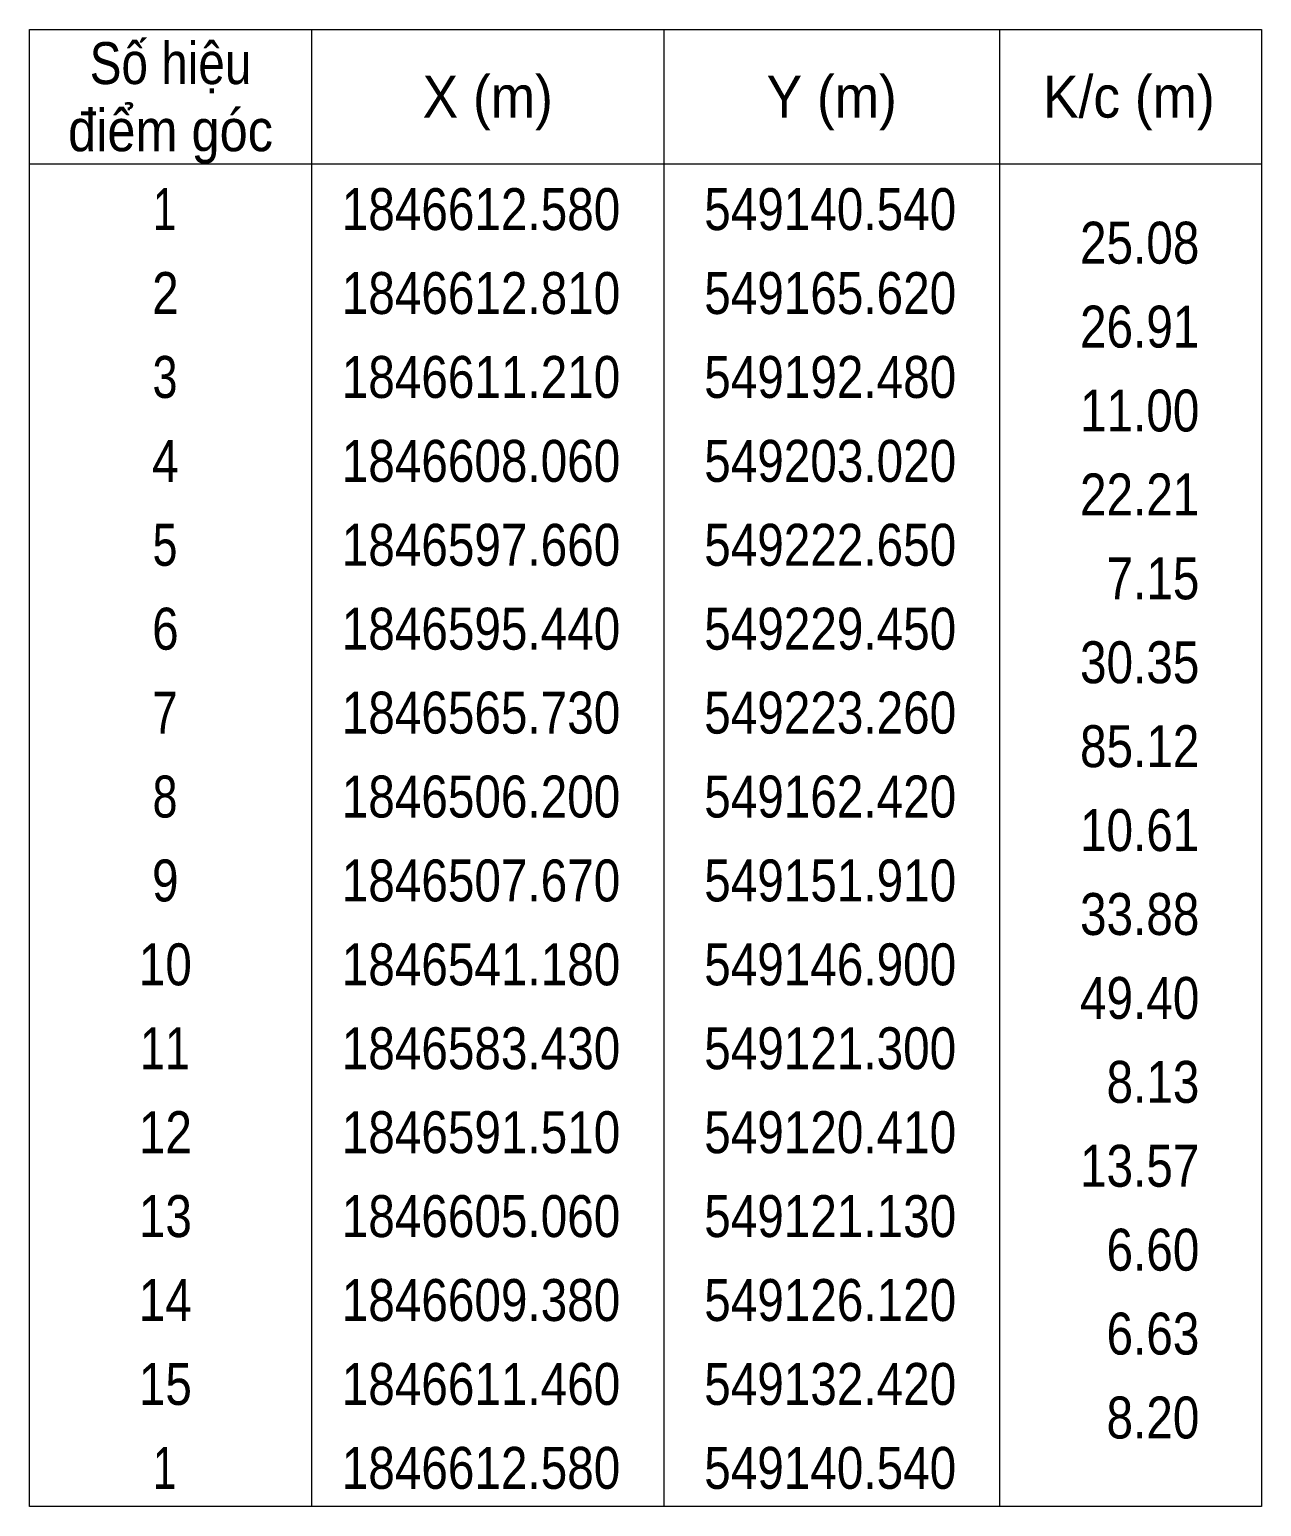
# Model space of a CAD drawing. Header units: metres. Extents: x 548319 to 549840, y 1846450 to 1846771.
# Drawn here: x 549766.4 to 549839.8, y 1846457.9 to 1846545.9 of the extents above; entities that cross this region are included whole.
import ezdxf
from ezdxf.enums import TextEntityAlignment as Align

# ---------------------------------------------------------------- set-up
doc = ezdxf.new("R2010")
doc.units = ezdxf.units.M
doc.layers.add('63', color=7, linetype='Continuous', lineweight=13)

msp = doc.modelspace()

# ---------------------------------------------------------------- linework, layer by layer
at = {"layer": '63'}
for p, q in [((549783.17, 1846545.92), (549783.17, 1846457.92)), ((549804.17, 1846545.92), (549804.17, 1846457.92)), ((549824.17, 1846545.92), (549824.17, 1846457.92)), ((549766.37, 1846537.92), (549839.77, 1846537.92))]:
    msp.add_line(p, q, dxfattribs=at)
msp.add_lwpolyline([(549766.37, 1846545.92), (549839.77, 1846545.92), (549839.77, 1846457.92), (549766.37, 1846457.92)], close=True, dxfattribs=at)

# ---------------------------------------------------------------- texts
for s, width, p in [('Số hiệu', 0.85, (549774.77, 1846542.67)), ('X (m)', 0.95, (549793.67, 1846540.67)), ('Y (m)', 0.95, (549814.165, 1846540.67)), ('K/c (m)', 0.95, (549831.87, 1846540.67)), ('điểm góc', 0.9, (549774.77, 1846538.67)), (' 1', 0.75, (549774.065, 1846533.97)), ('1846612.580', 0.85, (549793.27, 1846533.97)), ('549140.540', 0.85, (549814.075, 1846533.97)), (' 2', 0.85, (549774.07, 1846528.97)), ('1846612.810', 0.85, (549793.27, 1846528.97)), ('549165.620', 0.85, (549814.075, 1846528.97)), (' 3', 0.8, (549774.07, 1846523.97)), ('1846611.210', 0.85, (549793.27, 1846523.97)), ('549192.480', 0.85, (549814.075, 1846523.97)), (' 4', 0.85, (549774.065, 1846518.97)), ('1846608.060', 0.85, (549793.27, 1846518.97)), ('549203.020', 0.85, (549814.075, 1846518.97)), (' 5', 0.8, (549774.07, 1846513.97)), ('1846597.660', 0.85, (549793.27, 1846513.97)), ('549222.650', 0.85, (549814.075, 1846513.97)), (' 6', 0.85, (549774.07, 1846508.97)), ('1846595.440', 0.85, (549793.27, 1846508.97)), ('549229.450', 0.85, (549814.075, 1846508.97)), (' 7', 0.8, (549774.07, 1846503.97)), ('1846565.730', 0.85, (549793.27, 1846503.97)), ('549223.260', 0.85, (549814.075, 1846503.97)), (' 8', 0.8, (549774.07, 1846498.97)), ('1846506.200', 0.85, (549793.27, 1846498.97)), ('549162.420', 0.85, (549814.075, 1846498.97)), (' 9', 0.85, (549774.065, 1846493.97)), ('1846507.670', 0.85, (549793.27, 1846493.97)), ('549151.910', 0.85, (549814.075, 1846493.97)), (' 10', 0.85, (549774.065, 1846488.97)), ('1846541.180', 0.85, (549793.27, 1846488.97)), ('549146.900', 0.85, (549814.075, 1846488.97)), (' 11', 0.8, (549774.065, 1846483.97)), ('1846583.430', 0.85, (549793.27, 1846483.97)), ('549121.300', 0.85, (549814.075, 1846483.97)), (' 12', 0.85, (549774.07, 1846478.97)), ('1846591.510', 0.85, (549793.27, 1846478.97)), ('549120.410', 0.85, (549814.075, 1846478.97)), (' 13', 0.85, (549774.07, 1846473.97)), ('1846605.060', 0.85, (549793.27, 1846473.97)), ('549121.130', 0.85, (549814.075, 1846473.97)), (' 14', 0.85, (549774.065, 1846468.97)), ('1846609.380', 0.85, (549793.27, 1846468.97)), ('549126.120', 0.85, (549814.075, 1846468.97)), (' 15', 0.85, (549774.07, 1846463.97)), ('1846611.460', 0.85, (549793.27, 1846463.97)), ('549132.420', 0.85, (549814.075, 1846463.97)), (' 1', 0.75, (549774.065, 1846458.97)), ('1846612.580', 0.85, (549793.27, 1846458.97)), ('549140.540', 0.85, (549814.075, 1846458.97))]:
    msp.add_text(s, height=2.5, dxfattribs=dict(at, width=width)).set_placement(p, align=Align.CENTER)
at = {"layer": '63', "width": 0.85}
for s, p in [('25.08', (549836.07, 1846531.97)), ('26.91', (549836.07, 1846526.97)), ('11.00', (549836.07, 1846521.97)), ('22.21', (549836.07, 1846516.97)), ('7.15', (549836.07, 1846511.97)), ('30.35', (549836.07, 1846506.97)), ('85.12', (549836.07, 1846501.97)), ('10.61', (549836.07, 1846496.97)), ('33.88', (549836.07, 1846491.97)), ('49.40', (549836.07, 1846486.97)), ('8.13', (549836.07, 1846481.97)), ('13.57', (549836.07, 1846476.97)), ('6.60', (549836.07, 1846471.97)), ('6.63', (549836.07, 1846466.97)), ('8.20', (549836.07, 1846461.97))]:
    msp.add_text(s, height=2.5, dxfattribs=at).set_placement(p, align=Align.RIGHT)

doc.saveas('drawing.dxf')
